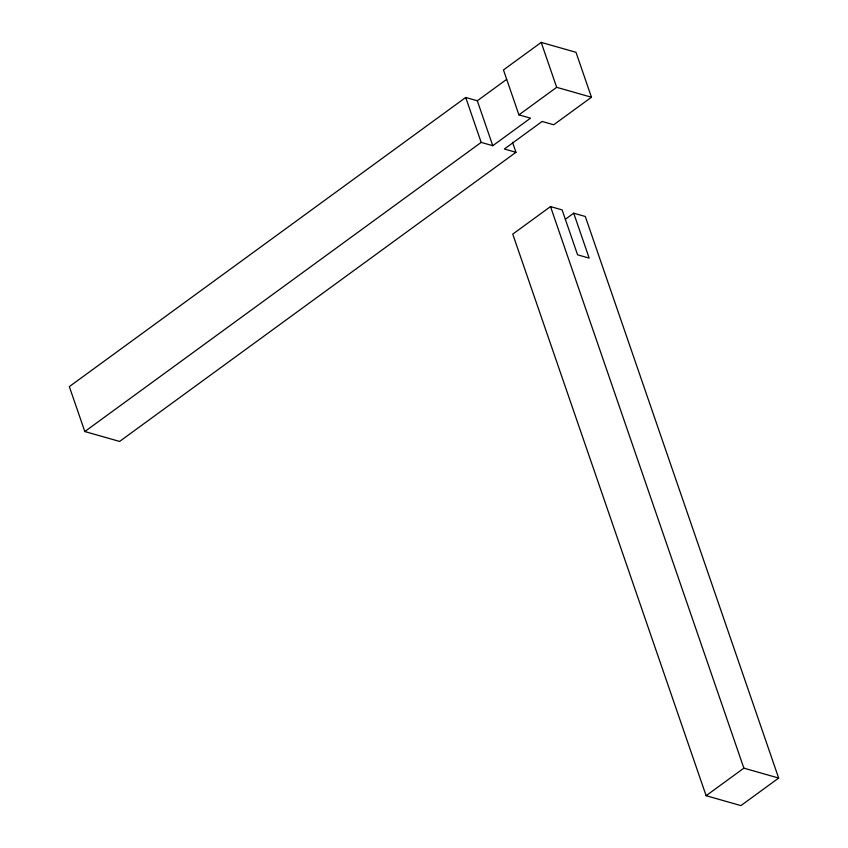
<?xml version="1.0" encoding="UTF-8"?>
<svg xmlns="http://www.w3.org/2000/svg" width="848" height="848" viewBox="0 0 848 848"><rect width="100%" height="100%" fill="white"/><g stroke="black" fill="none" stroke-linecap="round" stroke-linejoin="round"><path stroke-width="1.27" d="M506.659 79.352L477.307 100.774L465.711 97.478L69.335 386.603L84.811 431.537L119.6 441.437L515.966 152.301L512.531 142.316M515.966 152.301L504.369 149.004L542.116 121.465L553.712 124.762L591.469 97.234L575.993 52.3L541.204 42.4L503.458 69.939L518.923 114.862L530.519 118.158L492.773 145.697L481.176 142.4L84.811 431.537M518.923 114.862L556.67 87.323L591.469 97.234M573.704 213.187L589.169 258.11L577.573 254.813L562.107 209.891L550.511 206.583L512.754 234.122L706.119 795.7L740.919 805.6L778.665 778.061L585.3 216.484L573.704 213.187L565.309 219.303M706.119 795.7L743.876 768.161L778.665 778.061M541.204 42.4L556.67 87.323M550.511 206.583L743.876 768.161M477.307 100.774L492.773 145.697M465.711 97.478L481.176 142.4"/></g></svg>
